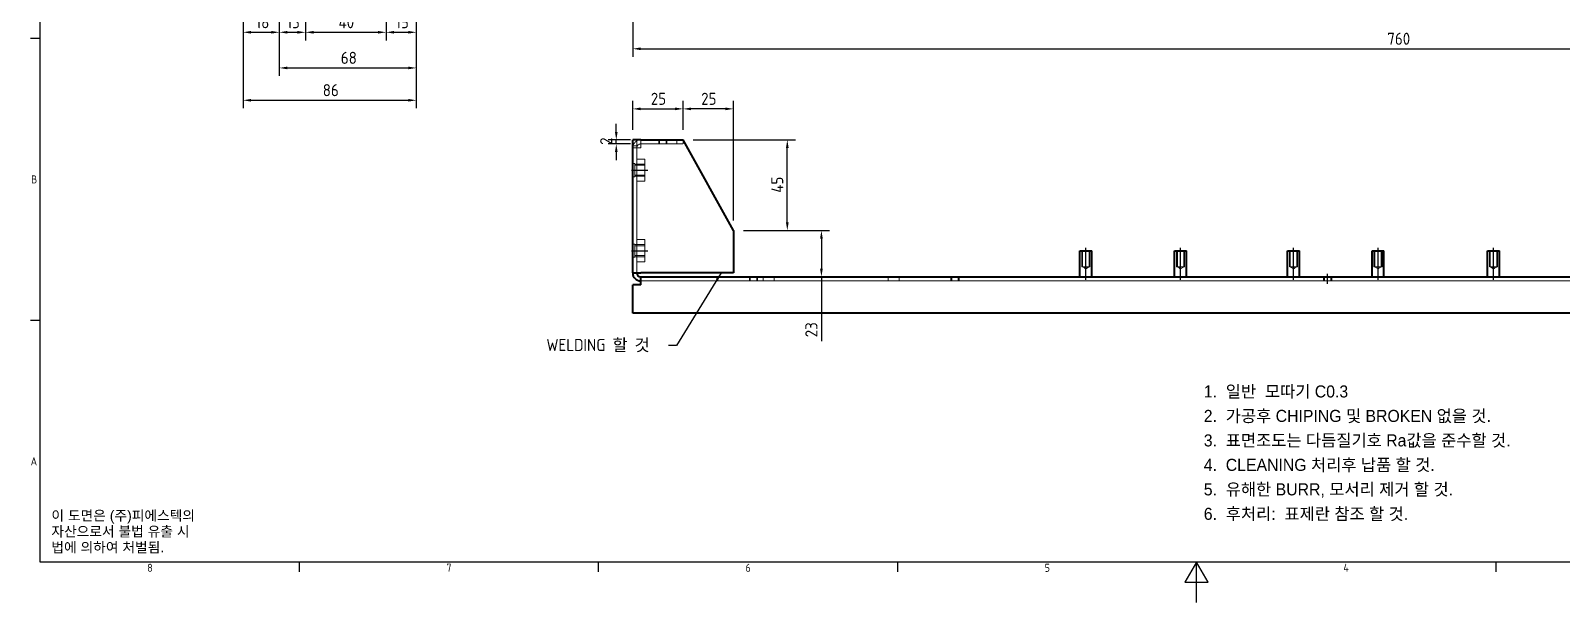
# Model space of a CAD drawing. Header units: millimetres. Extents: x 0 to 1188, y 0 to 840.
# Drawn here: x 15 to 775, y 0 to 284 of the extents above; entities that cross this region are included whole.
import ezdxf

# ---------------------------------------------------------------- set-up
doc = ezdxf.new("R2010")
doc.units = ezdxf.units.MM
doc.header["$LTSCALE"] = 2
doc.linetypes.add('CHAIN', pattern=[0.7087, 0.4724, -0.0591, 0.1181, -0.0591])
doc.linetypes.add('DASHED', pattern=[0.2067, 0.1654, -0.0413])
doc.layers.get('0').update_dxf_attribs({"color": 3, "lineweight": 25, "true_color": 0x00ff00})
for name, color, linetype, lineweight, true_color in [('가려진 것(ISO)', 2, 'DASHED', 18, 0xffff00), ('가시적인 것(ISO)', 3, 'Continuous', 40, 0x00ff00), ('기호(ISO)', 5, 'Continuous', 25, 0x0000ff), ('중심선(ISO)', 1, 'Continuous', 25, 0xff0000), ('치수(ISO)', 2, 'Continuous', 25, 0xffff00)]:
    doc.layers.add(name, color=color, linetype=linetype, lineweight=lineweight, true_color=true_color)
doc.layers.add('경계(ISO)', color=7, linetype='Continuous', lineweight=25)
doc.styles.add('ISO Proportional', font='arial.ttf')
doc.styles.add('문자 텍스트_PSTEK_POSCO', font='isocp.shx')
doc.styles.add('치수 텍스트_PSTEK_POSCO', font='isocp.shx')
doc.dimstyles.new('치수_PSTEK_POSCO', dxfattribs={"dimscale": 2, "dimtxt": 3, "dimasz": 2, "dimexe": 2, "dimexo": 2.5, "dimgap": 1, "dimtad": 1, "dimrnd": 1e-08, "dimdsep": 46, "dimtxsty": '치수 텍스트_PSTEK_POSCO', "dimcen": 0.09, "dimdle": 10, "dimclrd": 7, "dimclre": 7, "dimclrt": 2, "dimadec": 1, "dimazin": 2, "dimtfac": 1, "dimtmove": 0, "dimatfit": 3, "dimfxl": 1, "dimtolj": 1, "dimlwd": -1, "dimlwe": -1, "dimarcsym": 0})
doc.dimstyles.new('치수_PSTEK_POSCO$7', dxfattribs={"dimscale": 2, "dimtxt": 3, "dimasz": 2, "dimexe": 2, "dimexo": 2.5, "dimgap": 1, "dimtad": 1, "dimrnd": 1e-08, "dimdsep": 46, "dimtxsty": '치수 텍스트_PSTEK_POSCO', "dimcen": 0.09, "dimdle": 10, "dimclrd": 7, "dimclre": 7, "dimclrt": 2, "dimadec": 1, "dimazin": 2, "dimtfac": 1, "dimtmove": 0, "dimatfit": 3, "dimfxl": 1, "dimtolj": 1, "dimlwd": -1, "dimlwe": -1, "dimarcsym": 0})

# ---------------------------------------------------------------- blocks, each defined once
blk = doc.blocks.new('경계 Default Border')
at = {"layer": '경계(ISO)'}
for p, q in [((10, 140), (7.6, 140)), ((10, 70), (7.6, 70)), ((74.25, 10), (74.25, 7.6)), ((148.5, 10), (148.5, 7.6)), ((222.75, 10), (222.75, 7.6)), ((371.25, 10), (371.25, 7.6))]:
    blk.add_line(p, q, dxfattribs=at)
at = {"layer": '경계(ISO)', "flags": 128}
for points in [[(10, 10), (10, 410), (584, 410), (584, 10), (10, 10)], [(297, 0), (297, 10), (294.11, 5), (299.89, 5), (297, 10)]]:
    blk.add_lwpolyline(points, dxfattribs=at)
at = {"layer": '경계(ISO)', "color": 2, "true_color": 0xffff00, "char_height": 2, "attachment_point": 7, "style": '문자 텍스트_PSTEK_POSCO'}
for s, insert in [('B', (7.71, 103.98)), ('A', (7.6, 34)), ('8', (36.55, 7.58)), ('7', (110.8, 7.6)), ('6', (185.05, 7.58)), ('5', (259.3, 7.58)), ('4', (333.44, 7.6))]:
    blk.add_mtext(s, dxfattribs=dict(at, insert=insert))
blk = doc.blocks.new('*D25')
at = {"layer": 'Defpoints', "color": 0, "transparency": 16777216}
for p in [(120.66, 315.31), (206.66, 315.31), (206.66, 249.26)]:
    blk.add_point(p, dxfattribs=at)
at = {"layer": '치수(ISO)', "color": 7, "transparency": 16777216}
for p, q in [((120.66, 310.31), (120.66, 245.26)), ((206.66, 310.31), (206.66, 245.26)), ((124.66, 249.26), (202.66, 249.26))]:
    blk.add_line(p, q, dxfattribs=at)
for points in [[(124.66, 249.93), (124.66, 248.59), (120.66, 249.26)], [(202.66, 249.93), (202.66, 248.59), (206.66, 249.26)]]:
    blk.add_solid(points, dxfattribs=at)
at = {"layer": '치수(ISO)', "color": 2, "transparency": 16777216, "insert": (160.21, 254.26), "char_height": 6, "attachment_point": 4, "style": '치수 텍스트_PSTEK_POSCO'}
blk.add_mtext('\\A1;86', dxfattribs=at)
blk = doc.blocks.new('*D26')
at = {"layer": 'Defpoints', "color": 0, "transparency": 16777216}
for p in [(120.66, 315.31), (138.66, 315.31), (138.66, 283)]:
    blk.add_point(p, dxfattribs=at)
at = {"layer": '치수(ISO)', "color": 7, "transparency": 16777216}
for p, q in [((120.66, 310.31), (120.66, 279)), ((138.66, 310.31), (138.66, 279)), ((124.66, 283), (134.66, 283))]:
    blk.add_line(p, q, dxfattribs=at)
for points in [[(124.66, 283.67), (124.66, 282.34), (120.66, 283)], [(134.66, 283.67), (134.66, 282.34), (138.66, 283)]]:
    blk.add_solid(points, dxfattribs=at)
at = {"layer": '치수(ISO)', "color": 2, "transparency": 16777216, "insert": (126.96, 288), "char_height": 6, "attachment_point": 4, "style": '치수 텍스트_PSTEK_POSCO'}
blk.add_mtext('\\A1;18', dxfattribs=at)
blk = doc.blocks.new('*D27')
at = {"layer": 'Defpoints', "color": 0, "transparency": 16777216}
for p in [(138.66, 315.31), (206.66, 315.31), (206.66, 265.31)]:
    blk.add_point(p, dxfattribs=at)
at = {"layer": '치수(ISO)', "color": 7, "transparency": 16777216}
for p, q in [((138.66, 310.31), (138.66, 261.31)), ((206.66, 310.31), (206.66, 261.31)), ((142.66, 265.31), (202.66, 265.31))]:
    blk.add_line(p, q, dxfattribs=at)
for points in [[(142.66, 265.97), (142.66, 264.64), (138.66, 265.31)], [(202.66, 265.97), (202.66, 264.64), (206.66, 265.31)]]:
    blk.add_solid(points, dxfattribs=at)
at = {"layer": '치수(ISO)', "color": 2, "transparency": 16777216, "insert": (169.18, 270.31), "char_height": 6, "attachment_point": 4, "style": '치수 텍스트_PSTEK_POSCO'}
blk.add_mtext('\\A1;68', dxfattribs=at)
blk = doc.blocks.new('*D34')
at = {"layer": 'Defpoints', "color": 0, "transparency": 16777216}
for p in [(191.66, 326.81), (206.66, 319.31), (206.66, 283)]:
    blk.add_point(p, dxfattribs=at)
at = {"layer": '치수(ISO)', "color": 7, "transparency": 16777216}
for p, q in [((191.66, 321.81), (191.66, 279)), ((206.66, 314.31), (206.66, 279)), ((195.66, 283), (202.66, 283))]:
    blk.add_line(p, q, dxfattribs=at)
for points in [[(195.66, 283.67), (195.66, 282.34), (191.66, 283)], [(202.66, 283.67), (202.66, 282.34), (206.66, 283)]]:
    blk.add_solid(points, dxfattribs=at)
at = {"layer": '치수(ISO)', "color": 2, "transparency": 16777216, "insert": (196.33, 288), "char_height": 6, "attachment_point": 4, "style": '치수 텍스트_PSTEK_POSCO'}
blk.add_mtext('\\A1;15', dxfattribs=at)
blk = doc.blocks.new('*D36')
at = {"layer": 'Defpoints', "color": 0, "transparency": 16777216}
for p in [(151.66, 326.81), (191.66, 326.81), (191.66, 283)]:
    blk.add_point(p, dxfattribs=at)
at = {"layer": '치수(ISO)', "color": 7, "transparency": 16777216}
for p, q in [((151.66, 321.81), (151.66, 279)), ((191.66, 321.81), (191.66, 279)), ((155.66, 283), (187.66, 283))]:
    blk.add_line(p, q, dxfattribs=at)
for points in [[(155.66, 283.67), (155.66, 282.34), (151.66, 283)], [(187.66, 283.67), (187.66, 282.34), (191.66, 283)]]:
    blk.add_solid(points, dxfattribs=at)
at = {"layer": '치수(ISO)', "color": 2, "transparency": 16777216, "insert": (168.06, 288), "char_height": 6, "attachment_point": 4, "style": '치수 텍스트_PSTEK_POSCO'}
blk.add_mtext('\\A1;40', dxfattribs=at)
blk = doc.blocks.new('*D37')
at = {"layer": 'Defpoints', "color": 0, "transparency": 16777216}
for p in [(151.66, 326.81), (138.66, 315.31), (151.66, 283)]:
    blk.add_point(p, dxfattribs=at)
at = {"layer": '치수(ISO)', "color": 7, "transparency": 16777216}
for p, q in [((151.66, 321.81), (151.66, 279)), ((138.66, 310.31), (138.66, 279)), ((142.66, 283), (147.66, 283))]:
    blk.add_line(p, q, dxfattribs=at)
for points in [[(142.66, 283.67), (142.66, 282.34), (138.66, 283)], [(147.66, 283.67), (147.66, 282.34), (151.66, 283)]]:
    blk.add_solid(points, dxfattribs=at)
at = {"layer": '치수(ISO)', "color": 2, "transparency": 16777216, "insert": (142.33, 288), "char_height": 6, "attachment_point": 4, "style": '치수 텍스트_PSTEK_POSCO'}
blk.add_mtext('\\A1;13', dxfattribs=at)
blk = doc.blocks.new('*D76')
at = {"layer": 'Defpoints', "color": 0, "transparency": 16777216}
for p in [(364.07, 184.58), (407.77, 184.58), (399.72, 161.58)]:
    blk.add_point(p, dxfattribs=at)
at = {"layer": '치수(ISO)', "color": 7, "transparency": 16777216}
for p, q in [((369.07, 184.58), (411.77, 184.58)), ((407.77, 180.58), (407.77, 165.58)), ((407.77, 161.58), (407.77, 129.59))]:
    blk.add_line(p, q, dxfattribs=at)
for points in [[(407.11, 180.58), (408.44, 180.58), (407.77, 184.58)], [(407.11, 165.58), (408.44, 165.58), (407.77, 161.58)]]:
    blk.add_solid(points, dxfattribs=at)
at = {"layer": '치수(ISO)', "color": 2, "transparency": 16777216, "insert": (402.77, 131.59), "char_height": 6, "attachment_point": 4, "rotation": 90, "style": '치수 텍스트_PSTEK_POSCO'}
blk.add_mtext('\\A1;23', dxfattribs=at)
blk = doc.blocks.new('*D77')
at = {"layer": 'Defpoints', "color": 0, "transparency": 16777216}
for p in [(339.07, 229.58), (390.84, 229.58), (364.07, 184.58)]:
    blk.add_point(p, dxfattribs=at)
at = {"layer": '치수(ISO)', "color": 7, "transparency": 16777216}
for p, q in [((344.07, 229.58), (394.84, 229.58)), ((390.84, 188.58), (390.84, 225.58)), ((369.07, 184.58), (394.84, 184.58))]:
    blk.add_line(p, q, dxfattribs=at)
for points in [[(390.17, 225.58), (391.5, 225.58), (390.84, 229.58)], [(390.17, 188.58), (391.5, 188.58), (390.84, 184.58)]]:
    blk.add_solid(points, dxfattribs=at)
at = {"layer": '치수(ISO)', "color": 2, "transparency": 16777216, "insert": (385.84, 203.35), "char_height": 6, "attachment_point": 4, "rotation": 90, "style": '치수 텍스트_PSTEK_POSCO'}
blk.add_mtext('\\A1;45', dxfattribs=at)
blk = doc.blocks.new('*D78')
at = {"layer": 'Defpoints', "color": 0, "transparency": 16777216}
for p in [(339.07, 244.99), (339.07, 229.58), (364.07, 184.58)]:
    blk.add_point(p, dxfattribs=at)
at = {"layer": '치수(ISO)', "color": 7, "transparency": 16777216}
for p, q in [((339.07, 234.58), (339.07, 248.99)), ((360.07, 244.99), (343.07, 244.99)), ((364.07, 189.58), (364.07, 248.99))]:
    blk.add_line(p, q, dxfattribs=at)
for points in [[(343.07, 245.66), (343.07, 244.32), (339.07, 244.99)], [(360.07, 245.66), (360.07, 244.32), (364.07, 244.99)]]:
    blk.add_solid(points, dxfattribs=at)
at = {"layer": '치수(ISO)', "color": 2, "transparency": 16777216, "insert": (348.07, 249.99), "char_height": 6, "attachment_point": 4, "style": '치수 텍스트_PSTEK_POSCO'}
blk.add_mtext('\\A1;25', dxfattribs=at)
blk = doc.blocks.new('*D79')
at = {"layer": 'Defpoints', "color": 0, "transparency": 16777216}
for p in [(339.07, 244.99), (314.07, 229.58), (339.07, 229.58)]:
    blk.add_point(p, dxfattribs=at)
at = {"layer": '치수(ISO)', "color": 7, "transparency": 16777216}
for p, q in [((314.07, 234.58), (314.07, 248.99)), ((318.07, 244.99), (335.07, 244.99)), ((339.07, 234.58), (339.07, 248.99))]:
    blk.add_line(p, q, dxfattribs=at)
for points in [[(318.07, 245.66), (318.07, 244.32), (314.07, 244.99)], [(335.07, 245.66), (335.07, 244.32), (339.07, 244.99)]]:
    blk.add_solid(points, dxfattribs=at)
at = {"layer": '치수(ISO)', "color": 2, "transparency": 16777216, "insert": (323.07, 249.99), "char_height": 6, "attachment_point": 4, "style": '치수 텍스트_PSTEK_POSCO'}
blk.add_mtext('\\A1;25', dxfattribs=at)
blk = doc.blocks.new('주석-판금')
at = {"layer": '기호(ISO)', "color": 2, "true_color": 0xffff00, "insert": (-40.78, 16.76), "char_height": 3, "width": 116.6778, "attachment_point": 1, "line_spacing_factor": 1.214608, "style": 'ISO Proportional'}
blk.add_mtext('\\f굴림|b0|i0;\\H3.0000;1.  일반  모따기 C0.3\\P2.  가공후 CHIPING 및 BROKEN 없을 것.\\P3.  표면조도는 다듬질기호 Ra값을 준수할 것.\\P4.  CLEANING 처리후 납품 할 것.\\P5.  유해한 BURR, 모서리 제거 할 것.\\P6.  후처리:  표제란 참조 할 것.', dxfattribs=at)
blk = doc.blocks.new('*D80')
at = {"layer": 'Defpoints', "color": 0, "transparency": 16777216}
for p in [(314.07, 311.31), (1074.07, 311.31), (1074.07, 274.81)]:
    blk.add_point(p, dxfattribs=at)
at = {"layer": '치수(ISO)', "color": 7, "transparency": 16777216}
for p, q in [((314.07, 306.31), (314.07, 270.81)), ((1074.07, 306.31), (1074.07, 270.81)), ((318.07, 274.81), (1070.07, 274.81))]:
    blk.add_line(p, q, dxfattribs=at)
for points in [[(318.07, 275.48), (318.07, 274.14), (314.07, 274.81)], [(1070.07, 275.48), (1070.07, 274.14), (1074.07, 274.81)]]:
    blk.add_solid(points, dxfattribs=at)
at = {"layer": '치수(ISO)', "color": 2, "transparency": 16777216, "insert": (688.67, 279.81), "char_height": 6, "attachment_point": 4, "style": '치수 텍스트_PSTEK_POSCO'}
blk.add_mtext('\\A1;760', dxfattribs=at)
blk = doc.blocks.new('*D87')
at = {"layer": 'Defpoints', "color": 0, "transparency": 16777216}
for p in [(305.93, 229.58), (318.07, 229.58), (318.07, 227.58)]:
    blk.add_point(p, dxfattribs=at)
at = {"layer": '치수(ISO)', "color": 7, "transparency": 16777216}
for p, q in [((305.93, 233.58), (305.93, 237.58)), ((313.07, 229.58), (301.93, 229.58)), ((305.93, 227.58), (305.93, 229.58)), ((313.07, 227.58), (301.93, 227.58)), ((305.93, 223.58), (305.93, 219.58))]:
    blk.add_line(p, q, dxfattribs=at)
for points in [[(305.27, 233.58), (306.6, 233.58), (305.93, 229.58)], [(305.27, 223.58), (306.6, 223.58), (305.93, 227.58)]]:
    blk.add_solid(points, dxfattribs=at)
at = {"layer": '치수(ISO)', "color": 2, "transparency": 16777216, "insert": (300.93, 227.12), "char_height": 6, "attachment_point": 4, "rotation": 90, "style": '치수 텍스트_PSTEK_POSCO'}
blk.add_mtext('\\A1;2', dxfattribs=at)

msp = doc.modelspace()

# ---------------------------------------------------------------- linework, layer by layer
at = {"layer": '가려진 것(ISO)'}
for p, q in [((316.0704, 229.5785), (316.0704, 163.5785)), ((318.0704, 227.5785), (318.0704, 229.5785)), ((327.0704, 229.5785), (327.0704, 227.5785)), ((327.4494, 227.5785), (327.4494, 229.5785)), ((330.6914, 227.5785), (330.6914, 229.5785)), ((331.0704, 227.5785), (331.0704, 229.5785)), ((336.0704, 229.5785), (336.0704, 227.5785)), ((339.0704, 227.5785), (339.0704, 229.5785)), ((316.0704, 226.5785), (314.0704, 226.5785)), ((316.0704, 225.5785), (314.0704, 225.5785)), ((318.0704, 225.5785), (316.0704, 225.5785)), ((318.0704, 227.5785), (318.0704, 225.5785)), ((336.0704, 227.5785), (318.0704, 227.5785)), ((336.0704, 227.5785), (339.0704, 227.5785)), ((315.0704, 217.8285), (314.0704, 217.8285)), ((315.0704, 211.3285), (315.0704, 217.8285)), ((320.0704, 217.5785), (315.0704, 217.5785)), ((315.0704, 217.037), (320.0704, 217.037)), ((316.0704, 220.0785), (320.0704, 220.0785)), ((320.0704, 220.0785), (320.0704, 209.0785)), ((315.0704, 211.3285), (314.0704, 211.3285)), ((315.0704, 212.12), (320.0704, 212.12)), ((315.0704, 211.5785), (320.0704, 211.5785)), ((316.0704, 209.0785), (320.0704, 209.0785)), ((315.0704, 177.8285), (314.0704, 177.8285)), ((315.0704, 171.3285), (315.0704, 177.8285)), ((320.0704, 177.5785), (315.0704, 177.5785)), ((315.0704, 177.037), (320.0704, 177.037)), ((316.0704, 180.0785), (320.0704, 180.0785)), ((320.0704, 180.0785), (320.0704, 169.0785)), ((314.0704, 174.5785), (316.0704, 174.5785)), ((315.0704, 171.3285), (314.0704, 171.3285)), ((315.0704, 172.12), (320.0704, 172.12)), ((315.0704, 171.5785), (320.0704, 171.5785)), ((316.0704, 169.0785), (320.0704, 169.0785)), ((537.0704, 174.5785), (537.0704, 166.5785)), ((537.4494, 166.5785), (537.4494, 174.5785)), ((540.6914, 166.5785), (540.6914, 174.5785)), ((541.0704, 166.5785), (541.0704, 174.5785)), ((584.0704, 174.5785), (584.0704, 166.5785)), ((584.4494, 166.5785), (584.4494, 174.5785)), ((587.6914, 166.5785), (587.6914, 174.5785)), ((588.0704, 166.5785), (588.0704, 174.5785)), ((640.0704, 174.5785), (640.0704, 166.5785)), ((640.4494, 166.5785), (640.4494, 174.5785)), ((643.6914, 166.5785), (643.6914, 174.5785)), ((644.0704, 166.5785), (644.0704, 174.5785)), ((682.0704, 174.5785), (682.0704, 166.5785)), ((682.4494, 166.5785), (682.4494, 174.5785)), ((685.6914, 166.5785), (685.6914, 174.5785)), ((686.0704, 166.5785), (686.0704, 174.5785)), ((739.3704, 174.5785), (739.3704, 166.5785)), ((739.7494, 166.5785), (739.7494, 174.5785)), ((742.9914, 166.5785), (742.9914, 174.5785)), ((743.3704, 166.5785), (743.3704, 174.5785)), ((372.0704, 161.5785), (372.0704, 159.5785)), ((372.4494, 159.5785), (372.4494, 161.5785)), ((375.6914, 159.5785), (375.6914, 161.5785)), ((376.0704, 159.5785), (376.0704, 161.5785)), ((378.8204, 159.5785), (378.8204, 161.5785)), ((384.3204, 159.5785), (384.3204, 161.5785)), ((440.8204, 159.5785), (440.8204, 161.5785)), ((446.3204, 159.5785), (446.3204, 161.5785)), ((472.0704, 161.5785), (472.0704, 159.5785)), ((472.4494, 159.5785), (472.4494, 161.5785)), ((475.6914, 159.5785), (475.6914, 161.5785)), ((476.0704, 159.5785), (476.0704, 161.5785)), ((541.0704, 166.5785), (537.0704, 166.5785)), ((539.0704, 165.6045), (537.4494, 166.5785)), ((539.0704, 165.6045), (540.6914, 166.5785)), ((588.0704, 166.5785), (584.0704, 166.5785)), ((586.0704, 165.6045), (584.4494, 166.5785)), ((586.0704, 165.6045), (587.6914, 166.5785)), ((644.0704, 166.5785), (640.0704, 166.5785)), ((642.0704, 165.6045), (640.4494, 166.5785)), ((642.0704, 165.6045), (643.6914, 166.5785)), ((657.0704, 161.5785), (657.0704, 159.5785)), ((657.4494, 159.5785), (657.4494, 161.5785)), ((660.6914, 159.5785), (660.6914, 161.5785)), ((661.0704, 159.5785), (661.0704, 161.5785)), ((686.0704, 166.5785), (682.0704, 166.5785)), ((684.0704, 165.6045), (682.4494, 166.5785)), ((684.0704, 165.6045), (685.6914, 166.5785)), ((743.3704, 166.5785), (739.3704, 166.5785)), ((741.3704, 165.6045), (739.7494, 166.5785)), ((741.3704, 165.6045), (742.9914, 166.5785)), ((1070.0704, 159.5785), (318.0704, 159.5785))]:
    msp.add_line(p, q, dxfattribs=at)
for radius in [4, 2]:
    msp.add_arc((318.0704, 225.5785), radius, 90, 180, dxfattribs=at)
at = {"layer": '가시적인 것(ISO)'}
for p, q in [((314.0704, 163.5785), (314.0704, 229.5785)), ((318.0704, 229.5785), (314.0704, 229.5785)), ((318.0704, 229.5785), (339.0704, 229.5785)), ((364.0704, 184.5785), (339.0704, 229.5785)), ((364.0704, 184.5785), (364.0704, 163.5785)), ((536.1204, 174.5785), (542.0204, 174.5785)), ((536.1204, 161.5785), (536.1204, 174.5785)), ((542.0204, 161.5785), (542.0204, 174.5785)), ((583.1204, 174.5785), (589.0204, 174.5785)), ((583.1204, 161.5785), (583.1204, 174.5785)), ((589.0204, 161.5785), (589.0204, 174.5785)), ((639.1204, 174.5785), (645.0204, 174.5785)), ((639.1204, 161.5785), (639.1204, 174.5785)), ((645.0204, 161.5785), (645.0204, 174.5785)), ((681.1204, 174.5785), (687.0204, 174.5785)), ((681.1204, 161.5785), (681.1204, 174.5785)), ((687.0204, 161.5785), (687.0204, 174.5785)), ((738.4204, 174.5785), (744.3204, 174.5785)), ((738.4204, 161.5785), (738.4204, 174.5785)), ((744.3204, 161.5785), (744.3204, 174.5785)), ((314.0704, 163.5785), (318.0704, 163.5785)), ((364.0704, 163.5785), (318.0704, 163.5785)), ((318.0704, 157.5785), (318.0704, 161.5785)), ((318.0704, 161.5785), (1070.0704, 161.5785)), ((314.0704, 143.5785), (314.0704, 157.5785)), ((318.0704, 157.5785), (314.0704, 157.5785)), ((1074.0704, 143.5785), (314.0704, 143.5785))]:
    msp.add_line(p, q, dxfattribs=at)
for radius in [4, 2]:
    msp.add_arc((318.0704, 163.5785), radius, 180, 270, dxfattribs=at)
at = {"layer": '중심선(ISO)', "linetype": 'CHAIN'}
for p, q in [((313.5704, 214.5785), (321.5704, 214.5785)), ((539.0704, 160.0785), (539.0704, 176.0785)), ((586.0704, 160.0785), (586.0704, 176.0785)), ((642.0704, 160.0785), (642.0704, 176.0785)), ((684.0704, 160.0785), (684.0704, 176.0785)), ((741.3704, 160.0785), (741.3704, 176.0785)), ((313.5704, 174.5785), (321.5704, 174.5785)), ((659.0704, 158.0785), (659.0704, 163.0785))]:
    msp.add_line(p, q, dxfattribs=at)

# ---------------------------------------------------------------- block references
at = {"xscale": 2, "yscale": 2, "zscale": 2}
for name, p in [('경계 Default Border', (0, 0)), ('주석-판금', (679.1449, 74.1902))]:
    msp.add_blockref(name, p, dxfattribs=at)

# ---------------------------------------------------------------- texts
at = {"layer": '기호(ISO)', "color": 2, "true_color": 0xffff00, "insert": (271.2465, 127.4744), "char_height": 6, "width": 58.533974, "attachment_point": 4, "style": '치수 텍스트_PSTEK_POSCO'}
msp.add_mtext('{\\fISOCP|b0|i0;\\H6.0000;WELDING 할 것}', dxfattribs=at)
at = {"layer": '기호(ISO)', "color": 2, "true_color": 0xffff00, "insert": (25.5102, 34.9518), "char_height": 5, "width": 78.612207, "attachment_point": 4, "line_spacing_factor": 0.944221, "style": '문자 텍스트_PSTEK_POSCO'}
msp.add_mtext('{\\fArial|b0|i0;\\H5.0000;이 도면은 (주)피에스텍의\\P자산으로서 불법 유출 시 \\P법에 의하여 처벌됨.}', dxfattribs=at)

# ---------------------------------------------------------------- dimensions: what is measured, and where the dimension line sits
at = {"layer": '치수(ISO)', "color": 7}
for base, p1, p2, angle, override, picture, middle in [((151.6582, 283.0035), (138.6582, 315.3058), (151.6582, 326.8058), 180, {"dimdec": 2, "dimtp": 0, "dimtm": 0, "dimtdec": 2, "dimtofl": 0, "dimatfit": 1}, '*D37', (145.1582, 283.0035)), ((191.6582, 283.0035), (151.6582, 326.8058), (191.6582, 326.8058), 180, {"dimdec": 2, "dimtp": 0, "dimtm": 0, "dimtdec": 2, "dimtofl": 0, "dimatfit": 1}, '*D36', (171.6582, 283.0035)), ((206.6582, 283.0035), (191.6582, 326.8058), (206.6582, 319.3058), 180, {"dimdec": 2, "dimtp": 0, "dimtm": 0, "dimtdec": 2, "dimtofl": 0, "dimatfit": 1}, '*D34', (199.1582, 283.0035)), ((206.6582, 249.2586), (120.6582, 315.3058), (206.6582, 315.3058), 180, {"dimdec": 2, "dimtp": 0, "dimtm": 0, "dimtdec": 2, "dimtofl": 0, "dimatfit": 1}, '*D25', (163.6582, 249.2586)), ((138.6582, 283.0035), (120.6582, 315.3058), (138.6582, 315.3058), 180, {"dimdec": 2, "dimtp": 0, "dimtm": 0, "dimtdec": 2, "dimtofl": 0, "dimatfit": 1}, '*D26', (129.6582, 283.0035)), ((206.6582, 265.3058), (138.6582, 315.3058), (206.6582, 315.3058), 180, {"dimdec": 2, "dimtp": 0, "dimtm": 0, "dimtdec": 2, "dimtofl": 0, "dimatfit": 1}, '*D27', (172.6582, 265.3058)), ((339.0704, 244.9889), (314.0704, 229.5785), (339.0704, 229.5785), 180, {"dimdec": 2, "dimtp": 0, "dimtm": 0, "dimtdec": 2, "dimtofl": 0, "dimatfit": 1}, '*D79', (326.5704, 244.9889)), ((339.0704, 244.9889), (364.0704, 184.5785), (339.0704, 229.5785), 180, {"dimdec": 2, "dimtp": 0, "dimtm": 0, "dimtdec": 2, "dimtofl": 0, "dimatfit": 1}, '*D78', (351.5704, 244.9889)), ((305.9334, 229.5785), (318.0704, 227.5785), (318.0704, 229.5785), 90, {"dimdec": 2, "dimtp": 0, "dimtm": 0, "dimtdec": 2, "dimtofl": 1, "dimatfit": 1}, '*D87', (305.9334, 228.5785)), ((390.8356, 229.5785), (364.0704, 184.5785), (339.0704, 229.5785), 90, {"dimdec": 2, "dimtp": 0, "dimtm": 0, "dimtdec": 2, "dimtofl": 0, "dimatfit": 1}, '*D77', (390.8356, 207.0785)), ((407.7739, 184.5785), (399.7216, 161.5785), (364.0704, 184.5785), 90, {"dimdec": 2, "dimse1": 1, "dimtp": 0, "dimtm": 0, "dimtdec": 2, "dimtofl": 0, "dimatfit": 2}, '*D76', (407.7739, 135.0931))]:
    dim = msp.add_linear_dim(base=base, p1=p1, p2=p2, angle=angle, dimstyle='치수_PSTEK_POSCO', override=override, dxfattribs=at)
    dim.commit()
    dim.dimension.update_dxf_attribs({"geometry": picture, "text_midpoint": middle, "dimtype": 160})
dim = msp.add_linear_dim(base=(1074.0704, 274.8115), p1=(314.0704, 311.3058), p2=(1074.0704, 311.3058), dimstyle='치수_PSTEK_POSCO', override={"dimdec": 2, "dimtp": 0, "dimtm": 0, "dimtdec": 2, "dimtofl": 0, "dimatfit": 1}, dxfattribs=at)
dim.commit()
dim.dimension.update_dxf_attribs({"geometry": '*D80', "text_midpoint": (694.0704, 274.8115), "dimtype": 160})

# ---------------------------------------------------------------- leaders
at = {"layer": '기호(ISO)', "color": 7, "annotation_type": 0, "has_hookline": 1, "hookline_direction": 1, "text_width": 54.3058}
msp.add_leader([(358.0034, 163.5785), (335.7805, 127.4744), (331.7805, 127.4744)], dimstyle='치수_PSTEK_POSCO$7', override={"dimtad": 0}, dxfattribs=at)

doc.saveas('drawing.dxf')
